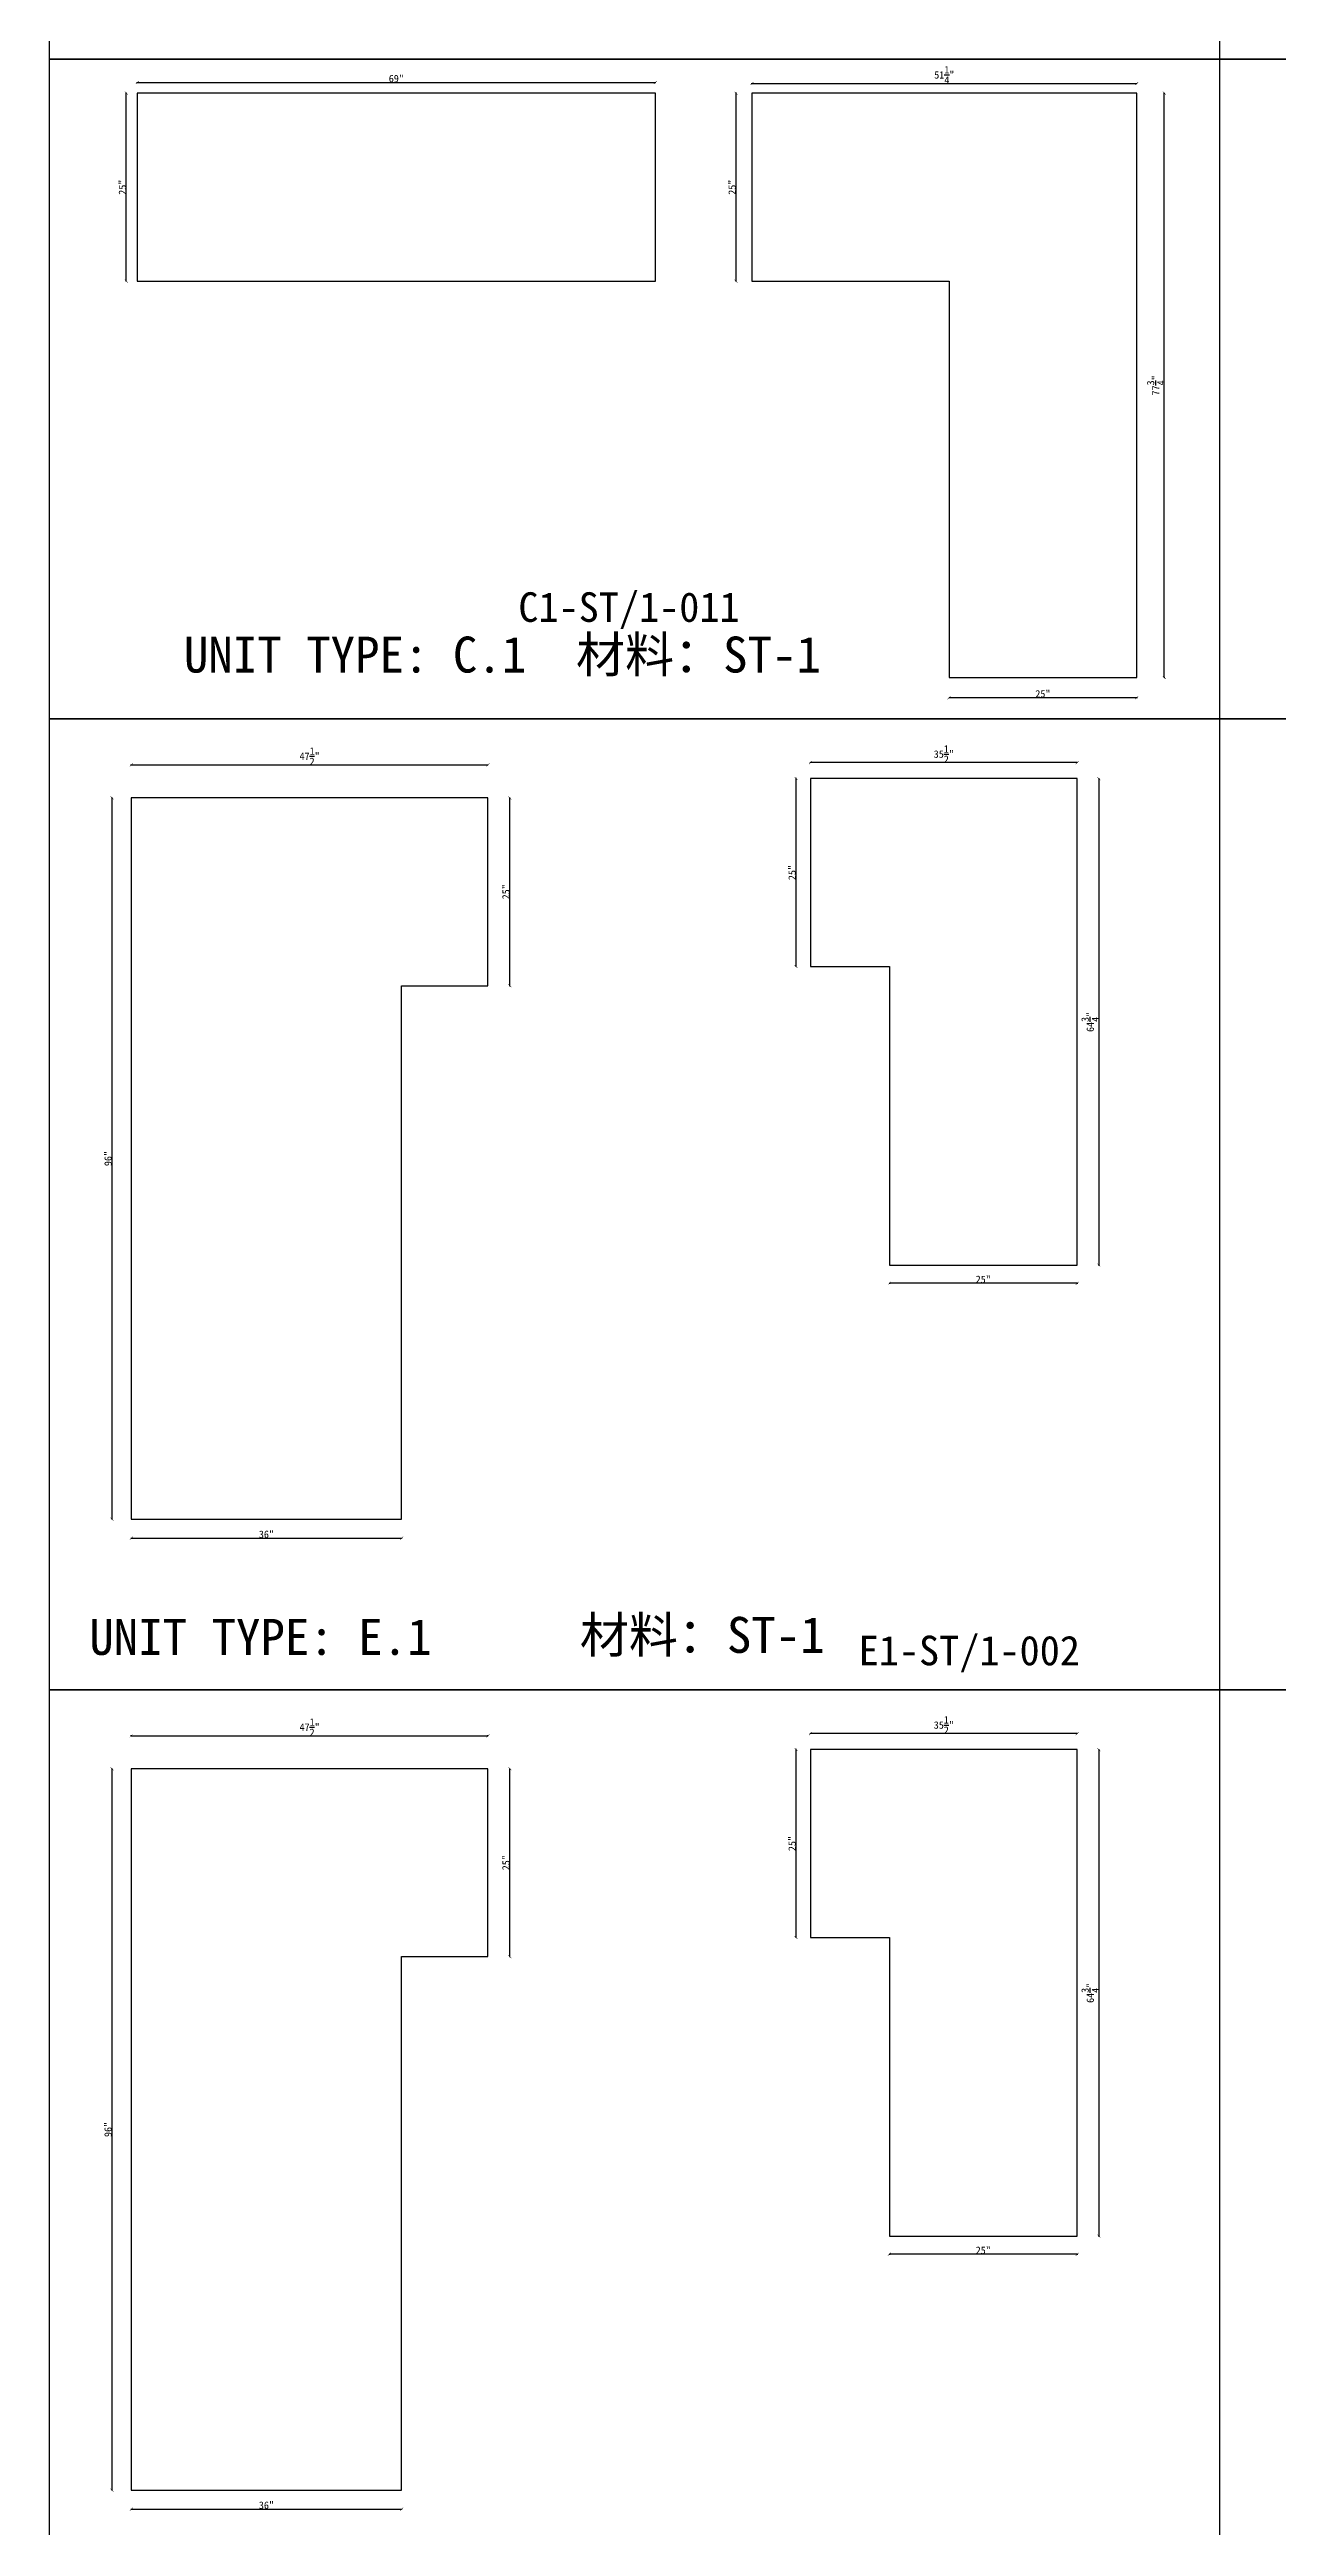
# Model space of a CAD drawing. Header units: millimetres. Extents: x -46966 to 138077, y -48408 to 2116.
# Drawn here: x 3188 to 7341, y -12752 to -4379 of the extents above; entities that cross this region are included whole.
import ezdxf
from ezdxf.enums import TextEntityAlignment as Align

# ---------------------------------------------------------------- set-up
doc = ezdxf.new("R2010")
doc.units = ezdxf.units.MM
doc.layers.add('PART_NUMBER', color=3, linetype='Continuous')
doc.styles.add('样式 1', font='')
doc.styles.get('样式 1').set_extended_font_data('NSimSun')
doc.dimstyles.new('副本 ISO-25', dxfattribs={"dimtxt": 25, "dimasz": 10, "dimexe": 1.5, "dimexo": 0.5, "dimtad": 1, "dimlfac": 0.03937, "dimlunit": 5, "dimtxsty": '样式 1', "dimblk": 'ARCHTICK', "dimcen": 2.5, "dimclrd": 256, "dimclrt": 1, "dimazin": 3, "dimtfac": 1, "dimtmove": 0, "dimatfit": 3, "dimfxlon": 1})

# ---------------------------------------------------------------- blocks, each defined once
blk = doc.blocks.new('_ArchTick')
at = {"color": 0, "linetype": 'ByBlock', "const_width": 0.15}
blk.add_lwpolyline([(-0.5, -0.5), (0.5, 0.5)], dxfattribs=at)
blk = doc.blocks.new('*D543')
at = {"color": 0, "lineweight": -2, "transparency": 16777216}
for p, q in [((3448.3, -4526.7), (3445.8, -4526.7)), ((3448.3, -5161.7), (3445.8, -5161.7))]:
    blk.add_line(p, q, dxfattribs=at)
at = {"lineweight": -2, "transparency": 16777216}
blk.add_line((3447.3, -5161.7), (3447.3, -4526.7), dxfattribs=at)
at = {"layer": 'Defpoints', "color": 0, "transparency": 16777216}
for p in [(3447.3, -4526.7), (3484.3, -4526.7), (3484.3, -5161.7)]:
    blk.add_point(p, dxfattribs=at)
at = {"lineweight": -2, "transparency": 16777216, "xscale": 10, "yscale": 10, "zscale": 10}
for p, rotation in [((3447.3, -4526.7), 90), ((3447.3, -5161.7), 270)]:
    blk.add_blockref('_ArchTick', p, dxfattribs=dict(at, rotation=rotation))
at = {"color": 1, "transparency": 16777216, "insert": (3434.2, -4844.2), "char_height": 25, "attachment_point": 5, "rotation": 90, "style": '样式 1'}
blk.add_mtext('\\A1;25"', dxfattribs=at)
blk = doc.blocks.new('*D544')
at = {"color": 0, "lineweight": -2, "transparency": 16777216}
for p, q in [((3484.3, -4491.3), (3484.3, -4488.8)), ((5236.9, -4491.3), (5236.9, -4488.8))]:
    blk.add_line(p, q, dxfattribs=at)
at = {"lineweight": -2, "transparency": 16777216}
blk.add_line((3484.3, -4490.3), (5236.9, -4490.3), dxfattribs=at)
at = {"layer": 'Defpoints', "color": 0, "transparency": 16777216}
for p in [(5236.9, -4490.3), (3484.3, -4526.7), (5236.9, -4526.7)]:
    blk.add_point(p, dxfattribs=at)
at = {"lineweight": -2, "transparency": 16777216, "xscale": 10, "yscale": 10, "zscale": 10, "rotation": 180}
blk.add_blockref('_ArchTick', (3484.3, -4490.3), dxfattribs=at)
at = {"lineweight": -2, "transparency": 16777216, "xscale": 10, "yscale": 10, "zscale": 10}
blk.add_blockref('_ArchTick', (5236.9, -4490.3), dxfattribs=at)
at = {"color": 1, "transparency": 16777216, "insert": (4360.6, -4477.2), "char_height": 25, "attachment_point": 5, "style": '样式 1'}
blk.add_mtext('\\A1;69"', dxfattribs=at)
blk = doc.blocks.new('*D545')
at = {"color": 0, "lineweight": -2, "transparency": 16777216}
for p, q in [((5563.2, -4494.5), (5563.2, -4492)), ((6864.9, -4494.5), (6864.9, -4492))]:
    blk.add_line(p, q, dxfattribs=at)
at = {"lineweight": -2, "transparency": 16777216}
blk.add_line((5563.2, -4493.5), (6864.9, -4493.5), dxfattribs=at)
at = {"layer": 'Defpoints', "color": 0, "transparency": 16777216}
for p in [(6864.9, -4493.5), (5563.2, -4526.7), (6864.9, -4526.7)]:
    blk.add_point(p, dxfattribs=at)
at = {"lineweight": -2, "transparency": 16777216, "xscale": 10, "yscale": 10, "zscale": 10, "rotation": 180}
blk.add_blockref('_ArchTick', (5563.2, -4493.5), dxfattribs=at)
at = {"lineweight": -2, "transparency": 16777216, "xscale": 10, "yscale": 10, "zscale": 10}
blk.add_blockref('_ArchTick', (6864.9, -4493.5), dxfattribs=at)
at = {"color": 1, "transparency": 16777216, "insert": (6214, -4464.5), "char_height": 25, "attachment_point": 5, "style": '样式 1'}
blk.add_mtext('\\A1;51{\\H1x;\\S1/4;}"', dxfattribs=at)
blk = doc.blocks.new('*D546')
at = {"color": 0, "lineweight": -2, "transparency": 16777216}
for p, q in [((5510.7, -4526.7), (5508.2, -4526.7)), ((5510.7, -5161.7), (5508.2, -5161.7))]:
    blk.add_line(p, q, dxfattribs=at)
at = {"lineweight": -2, "transparency": 16777216}
blk.add_line((5509.7, -5161.7), (5509.7, -4526.7), dxfattribs=at)
at = {"layer": 'Defpoints', "color": 0, "transparency": 16777216}
for p in [(5509.7, -4526.7), (5563.2, -4526.7), (5563.2, -5161.7)]:
    blk.add_point(p, dxfattribs=at)
at = {"lineweight": -2, "transparency": 16777216, "xscale": 10, "yscale": 10, "zscale": 10}
for p, rotation in [((5509.7, -4526.7), 90), ((5509.7, -5161.7), 270)]:
    blk.add_blockref('_ArchTick', p, dxfattribs=dict(at, rotation=rotation))
at = {"color": 1, "transparency": 16777216, "insert": (5496.6, -4844.2), "char_height": 25, "attachment_point": 5, "rotation": 90, "style": '样式 1'}
blk.add_mtext('\\A1;25"', dxfattribs=at)
blk = doc.blocks.new('*D539')
at = {"color": 0, "lineweight": -2, "transparency": 16777216}
for p, q in [((6229.9, -6568.9), (6229.9, -6571.4)), ((6864.9, -6568.9), (6864.9, -6571.4))]:
    blk.add_line(p, q, dxfattribs=at)
at = {"lineweight": -2, "transparency": 16777216}
blk.add_line((6864.9, -6569.9), (6229.9, -6569.9), dxfattribs=at)
at = {"layer": 'Defpoints', "color": 0, "transparency": 16777216}
for p in [(6229.9, -6501.5), (6864.9, -6501.5), (6229.9, -6569.9)]:
    blk.add_point(p, dxfattribs=at)
at = {"lineweight": -2, "transparency": 16777216, "xscale": 10, "yscale": 10, "zscale": 10, "rotation": 180}
blk.add_blockref('_ArchTick', (6229.9, -6569.9), dxfattribs=at)
at = {"lineweight": -2, "transparency": 16777216, "xscale": 10, "yscale": 10, "zscale": 10}
blk.add_blockref('_ArchTick', (6864.9, -6569.9), dxfattribs=at)
at = {"color": 1, "transparency": 16777216, "insert": (6547.4, -6556.8), "char_height": 25, "attachment_point": 5, "style": '样式 1'}
blk.add_mtext('\\A1;25"', dxfattribs=at)
blk = doc.blocks.new('*D540')
at = {"color": 0, "lineweight": -2, "transparency": 16777216}
for p, q in [((6957.1, -4526.7), (6959.6, -4526.7)), ((6957.1, -6501.5), (6959.6, -6501.5))]:
    blk.add_line(p, q, dxfattribs=at)
at = {"lineweight": -2, "transparency": 16777216}
blk.add_line((6958.1, -6501.5), (6958.1, -4526.7), dxfattribs=at)
at = {"layer": 'Defpoints', "color": 0, "transparency": 16777216}
for p in [(6864.9, -4526.7), (6958.1, -4526.7), (6864.9, -6501.5)]:
    blk.add_point(p, dxfattribs=at)
at = {"lineweight": -2, "transparency": 16777216, "xscale": 10, "yscale": 10, "zscale": 10}
for p, rotation in [((6958.1, -4526.7), 90), ((6958.1, -6501.5), 270)]:
    blk.add_blockref('_ArchTick', p, dxfattribs=dict(at, rotation=rotation))
at = {"color": 1, "transparency": 16777216, "insert": (6929, -5514.1), "char_height": 25, "attachment_point": 5, "rotation": 90, "style": '样式 1'}
blk.add_mtext('\\A1;77{\\H1x;\\S3/4;}"', dxfattribs=at)
blk = doc.blocks.new('*D553')
at = {"color": 0, "lineweight": -2, "transparency": 16777216}
for p, q in [((5761.5, -6790.4), (5761.5, -6787.9)), ((6663.2, -6790.4), (6663.2, -6787.9))]:
    blk.add_line(p, q, dxfattribs=at)
at = {"lineweight": -2, "transparency": 16777216}
blk.add_line((6663.2, -6789.4), (5761.5, -6789.4), dxfattribs=at)
at = {"layer": 'Defpoints', "color": 0, "transparency": 16777216}
for p in [(5761.5, -6789.4), (5761.5, -6843.4), (6663.2, -6843.4)]:
    blk.add_point(p, dxfattribs=at)
at = {"lineweight": -2, "transparency": 16777216, "xscale": 10, "yscale": 10, "zscale": 10, "rotation": 180}
blk.add_blockref('_ArchTick', (5761.5, -6789.4), dxfattribs=at)
at = {"lineweight": -2, "transparency": 16777216, "xscale": 10, "yscale": 10, "zscale": 10}
blk.add_blockref('_ArchTick', (6663.2, -6789.4), dxfattribs=at)
at = {"color": 1, "transparency": 16777216, "insert": (6212.4, -6760.4), "char_height": 25, "attachment_point": 5, "style": '样式 1'}
blk.add_mtext('\\A1;35{\\H1x;\\S1/2;}"', dxfattribs=at)
blk = doc.blocks.new('*D554')
at = {"color": 0, "lineweight": -2, "transparency": 16777216}
for p, q in [((6735.7, -6843.4), (6738.2, -6843.4)), ((6735.7, -8488), (6738.2, -8488))]:
    blk.add_line(p, q, dxfattribs=at)
at = {"lineweight": -2, "transparency": 16777216}
blk.add_line((6736.7, -6843.4), (6736.7, -8488), dxfattribs=at)
at = {"layer": 'Defpoints', "color": 0, "transparency": 16777216}
for p in [(6663.2, -6843.4), (6663.2, -8488), (6736.7, -8488)]:
    blk.add_point(p, dxfattribs=at)
at = {"lineweight": -2, "transparency": 16777216, "xscale": 10, "yscale": 10, "zscale": 10}
for p, rotation in [((6736.7, -6843.4), 90), ((6736.7, -8488), 270)]:
    blk.add_blockref('_ArchTick', p, dxfattribs=dict(at, rotation=rotation))
at = {"color": 1, "transparency": 16777216, "insert": (6707.6, -7665.7), "char_height": 25, "attachment_point": 5, "rotation": 90, "style": '样式 1'}
blk.add_mtext('\\A1;64{\\H1x;\\S3/4;}"', dxfattribs=at)
blk = doc.blocks.new('*D549')
at = {"color": 0, "lineweight": -2, "transparency": 16777216}
for p, q in [((6028.2, -8548.3), (6028.2, -8550.8)), ((6663.2, -8548.3), (6663.2, -8550.8))]:
    blk.add_line(p, q, dxfattribs=at)
at = {"lineweight": -2, "transparency": 16777216}
blk.add_line((6663.2, -8549.3), (6028.2, -8549.3), dxfattribs=at)
at = {"layer": 'Defpoints', "color": 0, "transparency": 16777216}
for p in [(6028.2, -8488), (6663.2, -8488), (6028.2, -8549.3)]:
    blk.add_point(p, dxfattribs=at)
at = {"lineweight": -2, "transparency": 16777216, "xscale": 10, "yscale": 10, "zscale": 10, "rotation": 180}
blk.add_blockref('_ArchTick', (6028.2, -8549.3), dxfattribs=at)
at = {"lineweight": -2, "transparency": 16777216, "xscale": 10, "yscale": 10, "zscale": 10}
blk.add_blockref('_ArchTick', (6663.2, -8549.3), dxfattribs=at)
at = {"color": 1, "transparency": 16777216, "insert": (6345.7, -8536.2), "char_height": 25, "attachment_point": 5, "style": '样式 1'}
blk.add_mtext('\\A1;25"', dxfattribs=at)
blk = doc.blocks.new('*D550')
at = {"color": 0, "lineweight": -2, "transparency": 16777216}
for p, q in [((5713.5, -6843.4), (5711, -6843.4)), ((5713.5, -7478.4), (5711, -7478.4))]:
    blk.add_line(p, q, dxfattribs=at)
at = {"lineweight": -2, "transparency": 16777216}
blk.add_line((5712.5, -7478.4), (5712.5, -6843.4), dxfattribs=at)
at = {"layer": 'Defpoints', "color": 0, "transparency": 16777216}
for p in [(5712.5, -6843.4), (5761.5, -6843.4), (5761.5, -7478.4)]:
    blk.add_point(p, dxfattribs=at)
at = {"lineweight": -2, "transparency": 16777216, "xscale": 10, "yscale": 10, "zscale": 10}
for p, rotation in [((5712.5, -6843.4), 90), ((5712.5, -7478.4), 270)]:
    blk.add_blockref('_ArchTick', p, dxfattribs=dict(at, rotation=rotation))
at = {"color": 1, "transparency": 16777216, "insert": (5699.4, -7160.9), "char_height": 25, "attachment_point": 5, "rotation": 90, "style": '样式 1'}
blk.add_mtext('\\A1;25"', dxfattribs=at)
blk = doc.blocks.new('*D551')
at = {"color": 0, "lineweight": -2, "transparency": 16777216}
for p, q in [((3464, -6797.6), (3464, -6795.1)), ((4670.5, -6797.6), (4670.5, -6795.1))]:
    blk.add_line(p, q, dxfattribs=at)
at = {"lineweight": -2, "transparency": 16777216}
blk.add_line((3464, -6796.6), (4670.5, -6796.6), dxfattribs=at)
at = {"layer": 'Defpoints', "color": 0, "transparency": 16777216}
for p in [(4670.5, -6796.6), (3464, -6908.4), (4670.5, -6908.4)]:
    blk.add_point(p, dxfattribs=at)
at = {"lineweight": -2, "transparency": 16777216, "xscale": 10, "yscale": 10, "zscale": 10, "rotation": 180}
blk.add_blockref('_ArchTick', (3464, -6796.6), dxfattribs=at)
at = {"lineweight": -2, "transparency": 16777216, "xscale": 10, "yscale": 10, "zscale": 10}
blk.add_blockref('_ArchTick', (4670.5, -6796.6), dxfattribs=at)
at = {"color": 1, "transparency": 16777216, "insert": (4067.3, -6767.6), "char_height": 25, "attachment_point": 5, "style": '样式 1'}
blk.add_mtext('\\A1;47{\\H1x;\\S1/2;}"', dxfattribs=at)
blk = doc.blocks.new('*D552')
at = {"color": 0, "lineweight": -2, "transparency": 16777216}
for p, q in [((3399.8, -6908.4), (3397.3, -6908.4)), ((3399.8, -9346.8), (3397.3, -9346.8))]:
    blk.add_line(p, q, dxfattribs=at)
at = {"lineweight": -2, "transparency": 16777216}
blk.add_line((3398.8, -6908.4), (3398.8, -9346.8), dxfattribs=at)
at = {"layer": 'Defpoints', "color": 0, "transparency": 16777216}
for p in [(3464, -6908.4), (3398.8, -9346.8), (3464, -9346.8)]:
    blk.add_point(p, dxfattribs=at)
at = {"lineweight": -2, "transparency": 16777216, "xscale": 10, "yscale": 10, "zscale": 10}
for p, rotation in [((3398.8, -6908.4), 90), ((3398.8, -9346.8), 270)]:
    blk.add_blockref('_ArchTick', p, dxfattribs=dict(at, rotation=rotation))
at = {"color": 1, "transparency": 16777216, "insert": (3385.7, -8127.6), "char_height": 25, "attachment_point": 5, "rotation": 90, "style": '样式 1'}
blk.add_mtext('\\A1;96"', dxfattribs=at)
blk = doc.blocks.new('*D555')
at = {"color": 0, "lineweight": -2, "transparency": 16777216}
for p, q in [((3464, -9409.9), (3464, -9412.4)), ((4378.4, -9409.9), (4378.4, -9412.4))]:
    blk.add_line(p, q, dxfattribs=at)
at = {"lineweight": -2, "transparency": 16777216}
blk.add_line((3464, -9410.9), (4378.4, -9410.9), dxfattribs=at)
at = {"layer": 'Defpoints', "color": 0, "transparency": 16777216}
for p in [(3464, -9346.8), (4378.4, -9346.8), (4378.4, -9410.9)]:
    blk.add_point(p, dxfattribs=at)
at = {"lineweight": -2, "transparency": 16777216, "xscale": 10, "yscale": 10, "zscale": 10, "rotation": 180}
blk.add_blockref('_ArchTick', (3464, -9410.9), dxfattribs=at)
at = {"lineweight": -2, "transparency": 16777216, "xscale": 10, "yscale": 10, "zscale": 10}
blk.add_blockref('_ArchTick', (4378.4, -9410.9), dxfattribs=at)
at = {"color": 1, "transparency": 16777216, "insert": (3921.2, -9397.8), "char_height": 25, "attachment_point": 5, "style": '样式 1'}
blk.add_mtext('\\A1;36"', dxfattribs=at)
blk = doc.blocks.new('*D556')
at = {"color": 0, "lineweight": -2, "transparency": 16777216}
for p, q in [((4743.5, -6908.4), (4746, -6908.4)), ((4743.5, -7543.4), (4746, -7543.4))]:
    blk.add_line(p, q, dxfattribs=at)
at = {"lineweight": -2, "transparency": 16777216}
blk.add_line((4744.5, -7543.4), (4744.5, -6908.4), dxfattribs=at)
at = {"layer": 'Defpoints', "color": 0, "transparency": 16777216}
for p in [(4670.5, -6908.4), (4744.5, -6908.4), (4670.5, -7543.4)]:
    blk.add_point(p, dxfattribs=at)
at = {"lineweight": -2, "transparency": 16777216, "xscale": 10, "yscale": 10, "zscale": 10}
for p, rotation in [((4744.5, -6908.4), 90), ((4744.5, -7543.4), 270)]:
    blk.add_blockref('_ArchTick', p, dxfattribs=dict(at, rotation=rotation))
at = {"color": 1, "transparency": 16777216, "insert": (4731.4, -7225.9), "char_height": 25, "attachment_point": 5, "rotation": 90, "style": '样式 1'}
blk.add_mtext('\\A1;25"', dxfattribs=at)
blk = doc.blocks.new('*D563')
at = {"color": 0, "lineweight": -2, "transparency": 16777216}
for p, q in [((5761.5, -10072.5), (5761.5, -10070)), ((6663.2, -10072.5), (6663.2, -10070))]:
    blk.add_line(p, q, dxfattribs=at)
at = {"lineweight": -2, "transparency": 16777216}
blk.add_line((6663.2, -10071.5), (5761.5, -10071.5), dxfattribs=at)
at = {"layer": 'Defpoints', "color": 0, "transparency": 16777216}
for p in [(5761.5, -10071.5), (5761.5, -10125.5), (6663.2, -10125.5)]:
    blk.add_point(p, dxfattribs=at)
at = {"lineweight": -2, "transparency": 16777216, "xscale": 10, "yscale": 10, "zscale": 10, "rotation": 180}
blk.add_blockref('_ArchTick', (5761.5, -10071.5), dxfattribs=at)
at = {"lineweight": -2, "transparency": 16777216, "xscale": 10, "yscale": 10, "zscale": 10}
blk.add_blockref('_ArchTick', (6663.2, -10071.5), dxfattribs=at)
at = {"color": 1, "transparency": 16777216, "insert": (6212.4, -10042.5), "char_height": 25, "attachment_point": 5, "style": '样式 1'}
blk.add_mtext('\\A1;35{\\H1x;\\S1/2;}"', dxfattribs=at)
blk = doc.blocks.new('*D564')
at = {"color": 0, "lineweight": -2, "transparency": 16777216}
for p, q in [((6735.7, -10125.5), (6738.2, -10125.5)), ((6735.7, -11770.1), (6738.2, -11770.1))]:
    blk.add_line(p, q, dxfattribs=at)
at = {"lineweight": -2, "transparency": 16777216}
blk.add_line((6736.7, -10125.5), (6736.7, -11770.1), dxfattribs=at)
at = {"layer": 'Defpoints', "color": 0, "transparency": 16777216}
for p in [(6663.2, -10125.5), (6663.2, -11770.1), (6736.7, -11770.1)]:
    blk.add_point(p, dxfattribs=at)
at = {"lineweight": -2, "transparency": 16777216, "xscale": 10, "yscale": 10, "zscale": 10}
for p, rotation in [((6736.7, -10125.5), 90), ((6736.7, -11770.1), 270)]:
    blk.add_blockref('_ArchTick', p, dxfattribs=dict(at, rotation=rotation))
at = {"color": 1, "transparency": 16777216, "insert": (6707.6, -10947.8), "char_height": 25, "attachment_point": 5, "rotation": 90, "style": '样式 1'}
blk.add_mtext('\\A1;64{\\H1x;\\S3/4;}"', dxfattribs=at)
blk = doc.blocks.new('*D565')
at = {"color": 0, "lineweight": -2, "transparency": 16777216}
for p, q in [((6028.2, -11830.4), (6028.2, -11832.9)), ((6663.2, -11830.4), (6663.2, -11832.9))]:
    blk.add_line(p, q, dxfattribs=at)
at = {"lineweight": -2, "transparency": 16777216}
blk.add_line((6663.2, -11831.4), (6028.2, -11831.4), dxfattribs=at)
at = {"layer": 'Defpoints', "color": 0, "transparency": 16777216}
for p in [(6028.2, -11770.1), (6663.2, -11770.1), (6028.2, -11831.4)]:
    blk.add_point(p, dxfattribs=at)
at = {"lineweight": -2, "transparency": 16777216, "xscale": 10, "yscale": 10, "zscale": 10, "rotation": 180}
blk.add_blockref('_ArchTick', (6028.2, -11831.4), dxfattribs=at)
at = {"lineweight": -2, "transparency": 16777216, "xscale": 10, "yscale": 10, "zscale": 10}
blk.add_blockref('_ArchTick', (6663.2, -11831.4), dxfattribs=at)
at = {"color": 1, "transparency": 16777216, "insert": (6345.7, -11818.2), "char_height": 25, "attachment_point": 5, "style": '样式 1'}
blk.add_mtext('\\A1;25"', dxfattribs=at)
blk = doc.blocks.new('*D566')
at = {"color": 0, "lineweight": -2, "transparency": 16777216}
for p, q in [((5713.5, -10125.5), (5711, -10125.5)), ((5713.5, -10760.5), (5711, -10760.5))]:
    blk.add_line(p, q, dxfattribs=at)
at = {"lineweight": -2, "transparency": 16777216}
blk.add_line((5712.5, -10760.5), (5712.5, -10125.5), dxfattribs=at)
at = {"layer": 'Defpoints', "color": 0, "transparency": 16777216}
for p in [(5712.5, -10125.5), (5761.5, -10125.5), (5761.5, -10760.5)]:
    blk.add_point(p, dxfattribs=at)
at = {"lineweight": -2, "transparency": 16777216, "xscale": 10, "yscale": 10, "zscale": 10}
for p, rotation in [((5712.5, -10125.5), 90), ((5712.5, -10760.5), 270)]:
    blk.add_blockref('_ArchTick', p, dxfattribs=dict(at, rotation=rotation))
at = {"color": 1, "transparency": 16777216, "insert": (5699.4, -10443), "char_height": 25, "attachment_point": 5, "rotation": 90, "style": '样式 1'}
blk.add_mtext('\\A1;25"', dxfattribs=at)
blk = doc.blocks.new('*D567')
at = {"color": 0, "lineweight": -2, "transparency": 16777216}
for p, q in [((3464, -10079.7), (3464, -10077.2)), ((4670.5, -10079.7), (4670.5, -10077.2))]:
    blk.add_line(p, q, dxfattribs=at)
at = {"lineweight": -2, "transparency": 16777216}
blk.add_line((3464, -10078.7), (4670.5, -10078.7), dxfattribs=at)
at = {"layer": 'Defpoints', "color": 0, "transparency": 16777216}
for p in [(4670.5, -10078.7), (3464, -10190.4), (4670.5, -10190.4)]:
    blk.add_point(p, dxfattribs=at)
at = {"lineweight": -2, "transparency": 16777216, "xscale": 10, "yscale": 10, "zscale": 10, "rotation": 180}
blk.add_blockref('_ArchTick', (3464, -10078.7), dxfattribs=at)
at = {"lineweight": -2, "transparency": 16777216, "xscale": 10, "yscale": 10, "zscale": 10}
blk.add_blockref('_ArchTick', (4670.5, -10078.7), dxfattribs=at)
at = {"color": 1, "transparency": 16777216, "insert": (4067.3, -10049.7), "char_height": 25, "attachment_point": 5, "style": '样式 1'}
blk.add_mtext('\\A1;47{\\H1x;\\S1/2;}"', dxfattribs=at)
blk = doc.blocks.new('*D568')
at = {"color": 0, "lineweight": -2, "transparency": 16777216}
for p, q in [((3399.8, -10190.4), (3397.3, -10190.4)), ((3399.8, -12628.8), (3397.3, -12628.8))]:
    blk.add_line(p, q, dxfattribs=at)
at = {"lineweight": -2, "transparency": 16777216}
blk.add_line((3398.8, -10190.4), (3398.8, -12628.8), dxfattribs=at)
at = {"layer": 'Defpoints', "color": 0, "transparency": 16777216}
for p in [(3464, -10190.4), (3398.8, -12628.8), (3464, -12628.8)]:
    blk.add_point(p, dxfattribs=at)
at = {"lineweight": -2, "transparency": 16777216, "xscale": 10, "yscale": 10, "zscale": 10}
for p, rotation in [((3398.8, -10190.4), 90), ((3398.8, -12628.8), 270)]:
    blk.add_blockref('_ArchTick', p, dxfattribs=dict(at, rotation=rotation))
at = {"color": 1, "transparency": 16777216, "insert": (3385.7, -11409.6), "char_height": 25, "attachment_point": 5, "rotation": 90, "style": '样式 1'}
blk.add_mtext('\\A1;96"', dxfattribs=at)
blk = doc.blocks.new('*D569')
at = {"color": 0, "lineweight": -2, "transparency": 16777216}
for p, q in [((3464, -12692), (3464, -12694.5)), ((4378.4, -12692), (4378.4, -12694.5))]:
    blk.add_line(p, q, dxfattribs=at)
at = {"lineweight": -2, "transparency": 16777216}
blk.add_line((3464, -12693), (4378.4, -12693), dxfattribs=at)
at = {"layer": 'Defpoints', "color": 0, "transparency": 16777216}
for p in [(3464, -12628.8), (4378.4, -12628.8), (4378.4, -12693)]:
    blk.add_point(p, dxfattribs=at)
at = {"lineweight": -2, "transparency": 16777216, "xscale": 10, "yscale": 10, "zscale": 10, "rotation": 180}
blk.add_blockref('_ArchTick', (3464, -12693), dxfattribs=at)
at = {"lineweight": -2, "transparency": 16777216, "xscale": 10, "yscale": 10, "zscale": 10}
blk.add_blockref('_ArchTick', (4378.4, -12693), dxfattribs=at)
at = {"color": 1, "transparency": 16777216, "insert": (3921.2, -12679.9), "char_height": 25, "attachment_point": 5, "style": '样式 1'}
blk.add_mtext('\\A1;36"', dxfattribs=at)
blk = doc.blocks.new('*D570')
at = {"color": 0, "lineweight": -2, "transparency": 16777216}
for p, q in [((4743.5, -10190.4), (4746, -10190.4)), ((4743.5, -10825.4), (4746, -10825.4))]:
    blk.add_line(p, q, dxfattribs=at)
at = {"lineweight": -2, "transparency": 16777216}
blk.add_line((4744.5, -10825.4), (4744.5, -10190.4), dxfattribs=at)
at = {"layer": 'Defpoints', "color": 0, "transparency": 16777216}
for p in [(4670.5, -10190.4), (4744.5, -10190.4), (4670.5, -10825.4)]:
    blk.add_point(p, dxfattribs=at)
at = {"lineweight": -2, "transparency": 16777216, "xscale": 10, "yscale": 10, "zscale": 10}
for p, rotation in [((4744.5, -10190.4), 90), ((4744.5, -10825.4), 270)]:
    blk.add_blockref('_ArchTick', p, dxfattribs=dict(at, rotation=rotation))
at = {"color": 1, "transparency": 16777216, "insert": (4731.4, -10507.9), "char_height": 25, "attachment_point": 5, "rotation": 90, "style": '样式 1'}
blk.add_mtext('\\A1;25"', dxfattribs=at)

msp = doc.modelspace()

# ---------------------------------------------------------------- linework, layer by layer
at = {"color": 1}
for points in [[(3187.523, -2182.184), (7144.404, -2182.184), (7144.404, -4411.751), (3187.523, -4411.751)], [(7144.404, -4411.751), (9936.279, -4411.751), (9936.279, -2182.184), (7144.404, -2182.184)], [(3187.523, -4411.751), (7144.404, -4411.751), (7144.404, -6641.319), (3187.523, -6641.319)], [(7144.404, -6641.319), (9936.279, -6641.319), (9936.279, -4411.751), (7144.404, -4411.751)], [(3187.523, -6641.319), (7144.404, -6641.319), (7144.404, -9923.375), (3187.523, -9923.375)], [(7144.404, -9923.375), (9936.279, -9923.375), (9936.279, -6641.319), (7144.404, -6641.319)], [(3187.523, -9923.375), (7144.404, -9923.375), (7144.404, -13205.431), (3187.523, -13205.431)], [(7144.404, -13205.431), (9936.279, -13205.431), (9936.279, -9923.375), (7144.404, -9923.375)]]:
    msp.add_lwpolyline(points, close=True, dxfattribs=at)
for points in [[(3484.274, -5161.678), (5236.874, -5161.678), (5236.874, -4526.678), (3484.274, -4526.678)], [(6864.919, -4526.678), (5563.169, -4526.678), (5563.169, -5161.678), (6229.919, -5161.678), (6229.919, -6501.528), (6864.919, -6501.528)], [(6663.229, -6843.396), (5761.529, -6843.396), (5761.529, -7478.396), (6028.229, -7478.396), (6028.229, -8488.046), (6663.229, -8488.046)], [(4378.412, -7543.353), (4670.512, -7543.353), (4670.512, -6908.353), (3464.012, -6908.353), (3464.012, -9346.753), (4378.412, -9346.753)], [(6663.229, -10125.452), (5761.529, -10125.452), (5761.529, -10760.452), (6028.229, -10760.452), (6028.229, -11770.102), (6663.229, -11770.102)], [(4378.412, -10825.409), (4670.512, -10825.409), (4670.512, -10190.409), (3464.012, -10190.409), (3464.012, -12628.809), (4378.412, -12628.809)]]:
    msp.add_lwpolyline(points, close=True)

# ---------------------------------------------------------------- texts
at = {"style": '样式 1'}
for s, p in [('UNIT TYPE: C.1', (3641.946, -6484.776)), ('材料：ST-1', (4968.227, -6484.776)), ('UNIT TYPE: E.1', (3321.98, -9805.24)), ('材料：ST-1', (4981.267, -9798.585))]:
    msp.add_text(s, height=121.5865, dxfattribs=at).set_placement(p)
at = {"layer": 'PART_NUMBER', "color": 3, "style": '样式 1'}
for s, p in [('C1-ST/1-011', (5147.386, -6263.488)), ('E1-ST/1-002', (6298.532, -9790.544))]:
    msp.add_text(s, height=100, dxfattribs=at).set_placement(p, align=Align.MIDDLE_CENTER)

# ---------------------------------------------------------------- dimensions: what is measured, and where the dimension line sits
for base, p1, p2, picture, middle in [((6864.919, -4493.545), (5563.169, -4526.678), (6864.919, -4526.678), '*D545', (6214.044, -4464.522)), ((5236.874, -4490.347), (3484.274, -4526.678), (5236.874, -4526.678), '*D544', (4360.574, -4477.222)), ((6229.919, -6569.944), (6864.919, -6501.528), (6229.919, -6501.528), '*D539', (6547.419, -6556.819)), ((4670.512, -6796.631), (3464.012, -6908.353), (4670.512, -6908.353), '*D551', (4067.262, -6767.607)), ((5761.529, -6789.424), (6663.229, -6843.396), (5761.529, -6843.396), '*D553', (6212.379, -6760.4)), ((6028.229, -8549.302), (6663.229, -8488.046), (6028.229, -8488.046), '*D549', (6345.729, -8536.177)), ((4378.412, -9410.945), (3464.012, -9346.753), (4378.412, -9346.753), '*D555', (3921.212, -9397.82)), ((4670.512, -10078.687), (3464.012, -10190.409), (4670.512, -10190.409), '*D567', (4067.262, -10049.663)), ((5761.529, -10071.48), (6663.229, -10125.452), (5761.529, -10125.452), '*D563', (6212.379, -10042.456)), ((6028.229, -11831.358), (6663.229, -11770.102), (6028.229, -11770.102), '*D565', (6345.729, -11818.233)), ((4378.412, -12693.001), (3464.012, -12628.809), (4378.412, -12628.809), '*D569', (3921.212, -12679.876))]:
    dim = msp.add_linear_dim(base=base, p1=p1, p2=p2, dimstyle='副本 ISO-25')
    dim.commit()
    dim.dimension.update_dxf_attribs({"geometry": picture, "text_midpoint": middle})
for base, p1, p2, picture, middle in [((3447.334, -4526.678), (3484.274, -5161.678), (3484.274, -4526.678), '*D543', (3434.209, -4844.178)), ((5509.724, -4526.678), (5563.169, -5161.678), (5563.169, -4526.678), '*D546', (5496.599, -4844.178)), ((6958.141, -4526.678), (6864.919, -6501.528), (6864.919, -4526.678), '*D540', (6929.048, -5514.103)), ((5712.484, -6843.396), (5761.529, -7478.396), (5761.529, -6843.396), '*D550', (5699.359, -7160.896)), ((6736.669, -8488.046), (6663.229, -6843.396), (6663.229, -8488.046), '*D554', (6707.576, -7665.721)), ((3398.78, -9346.753), (3464.012, -6908.353), (3464.012, -9346.753), '*D552', (3385.655, -8127.553)), ((4744.516, -6908.353), (4670.512, -7543.353), (4670.512, -6908.353), '*D556', (4731.391, -7225.853)), ((5712.484, -10125.452), (5761.529, -10760.452), (5761.529, -10125.452), '*D566', (5699.359, -10442.952)), ((6736.669, -11770.102), (6663.229, -10125.452), (6663.229, -11770.102), '*D564', (6707.576, -10947.777)), ((3398.78, -12628.809), (3464.012, -10190.409), (3464.012, -12628.809), '*D568', (3385.655, -11409.609)), ((4744.516, -10190.409), (4670.512, -10825.409), (4670.512, -10190.409), '*D570', (4731.391, -10507.909))]:
    dim = msp.add_linear_dim(base=base, p1=p1, p2=p2, angle=90, dimstyle='副本 ISO-25')
    dim.commit()
    dim.dimension.update_dxf_attribs({"geometry": picture, "text_midpoint": middle})

doc.saveas('drawing.dxf')
